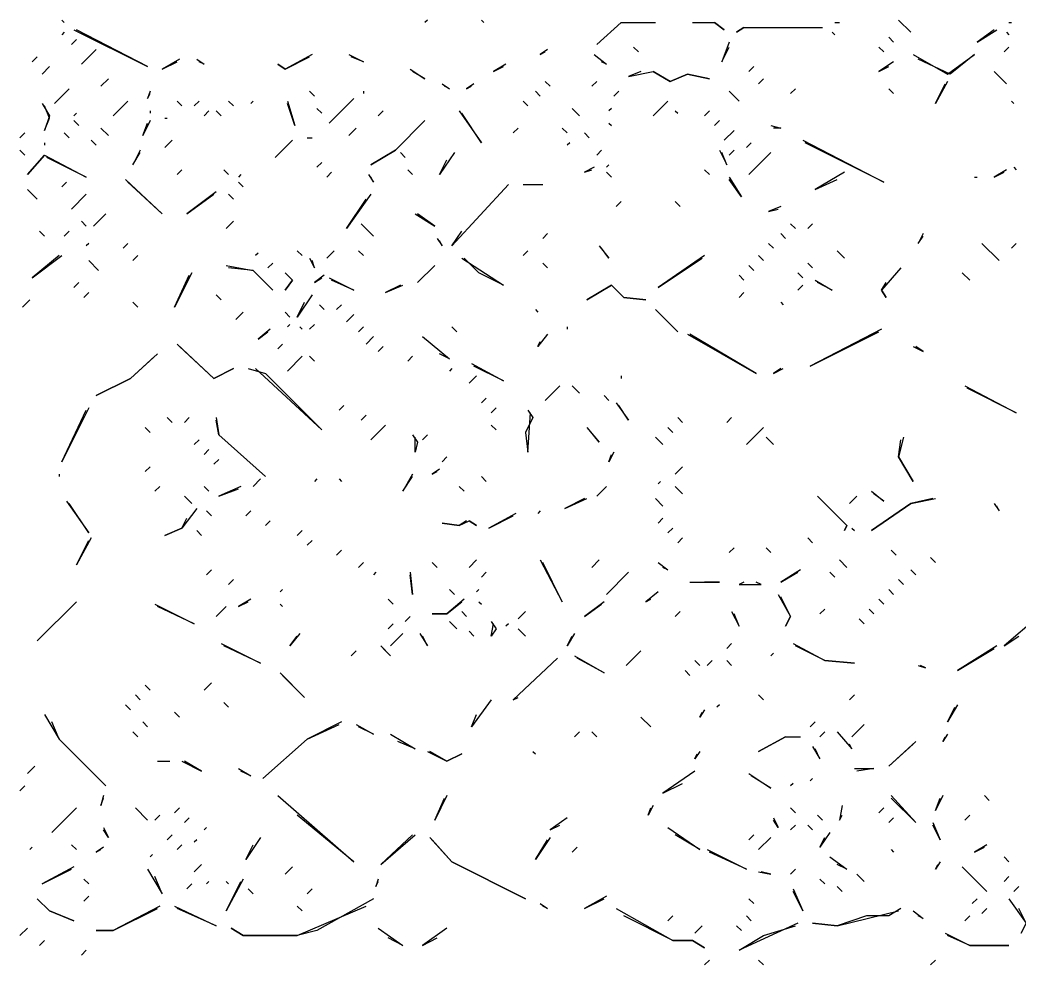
# Model space of a CAD drawing. Extents: x 1 to 2775, y -31 to 2075.
# Drawn here: x 759.7 to 827.6, y 2010.7 to 2074.8 of the extents above; entities that cross this region are included whole.
import ezdxf

# ---------------------------------------------------------------- set-up
doc = ezdxf.new("R2010")
doc.units = 0
doc.layers.add('LINEWORK', color=4, linetype='CONTINUOUS')

msp = doc.modelspace()

# ---------------------------------------------------------------- linework, layer by layer
at = {"layer": 'LINEWORK'}
for points in [[(762.5, 2074.8333), (762.6667, 2074.6667)], [(787.3333, 2074.8333), (787.1667, 2074.6667)], [(791, 2074.8333), (791.1667, 2074.6667)], [(800.5, 2074.6667), (798.8333, 2073.1667), (800.5, 2074.6667), (802.8333, 2074.6667)], [(805.3333, 2074.6667), (806.8333, 2074.6667), (807.5, 2074.1667), (806.8333, 2074.6667)], [(808.8333, 2074.3333), (808.3333, 2074), (808.8333, 2074.3333), (814.1667, 2074.3333)], [(815, 2074.6667), (815.3333, 2074.6667)], [(819.3333, 2074.8333), (820.1667, 2074)], [(826.8333, 2074.6667), (827, 2074.6667)], [(762.6667, 2074), (762.5, 2073.8333)], [(763.5, 2073.5), (763.1667, 2073.1667)], [(763.3333, 2074.1667), (768.3333, 2071.6667), (763.5, 2074.1667)], [(814.8333, 2074), (815, 2073.8333)], [(818.6667, 2073.6667), (819, 2073.3333)], [(825.8333, 2074.1667), (824.6667, 2073.3333), (826, 2074.1667)], [(826.6667, 2074), (826.8333, 2073.8333)], [(764.8333, 2072.8333), (763.8333, 2071.8333)], [(795.5, 2072.8333), (795, 2072.5), (795.3333, 2072.6667)], [(801.3333, 2073), (801.6667, 2072.6667)], [(807.8333, 2073.3333), (807.3333, 2072), (807.8333, 2073)], [(818, 2073), (818.3333, 2072.6667)], [(826.8333, 2073), (826.5, 2072.6667)], [(760.8333, 2072.3333), (760.5, 2072)], [(770.5, 2072.1667), (769.3333, 2071.5), (770.3333, 2072)], [(771.6667, 2072.1667), (772.1667, 2071.8333), (771.8333, 2072)], [(779.5, 2072.5), (777.6667, 2071.5), (777.1667, 2071.8333), (777.6667, 2071.5), (779.3333, 2072.3333)], [(782, 2072.5), (783, 2072), (782.1667, 2072.3333)], [(798.6667, 2072.5), (799.5, 2071.8333), (799.1667, 2072)], [(820.3333, 2072.5), (822.6667, 2071.1667), (824.5, 2072.5), (822.8333, 2071.1667), (820.6667, 2072.1667)], [(761.6667, 2071.6667), (761.1667, 2071.1667)], [(786.1667, 2071.5), (787.1667, 2070.8333), (786.3333, 2071.3333)], [(792.6667, 2071.8333), (791.8333, 2071.3333), (792.5, 2071.6667)], [(809.5, 2071.6667), (809.1667, 2071.3333)], [(819, 2072), (818, 2071.3333), (818.6667, 2071.6667)], [(765.6667, 2070.8333), (765.1667, 2070.3333)], [(801.8333, 2071.3333), (801, 2071), (802.6667, 2071.3333), (803.8333, 2070.6667), (805, 2071.1667), (806.5, 2070.8333), (805, 2071.1667), (803.8333, 2070.6667), (802.6667, 2071.3333)], [(810.1667, 2070.8333), (809.8333, 2070.5)], [(825.8333, 2071.3333), (826.6667, 2070.5)], [(763, 2070.1667), (762, 2069.1667)], [(788.3333, 2070.5), (788.8333, 2070.1667), (788.5, 2070.3333)], [(790.5, 2070.5), (790, 2070.1667), (790.3333, 2070.3333)], [(795.3333, 2070.6667), (795.6667, 2070.3333)], [(798.8333, 2070.6667), (798.5, 2070.3333)], [(812.3333, 2070.1667), (812, 2069.8333)], [(818.6667, 2070.1667), (819, 2069.8333)], [(822.6667, 2070.6667), (821.8333, 2069.1667), (822.5, 2070.5)], [(768.5, 2070), (768.3333, 2069.5), (768.5, 2069.8333)], [(779.3333, 2070), (779.6667, 2069.6667)], [(782.3333, 2069.5), (780.6667, 2067.8333)], [(783, 2070), (783, 2069.8333)], [(794.6667, 2070), (795, 2069.6667)], [(800.3333, 2070), (800, 2069.6667)], [(807.8333, 2070), (808.5, 2069.3333)], [(761.1667, 2069.1667), (761.6667, 2068.3333), (761.3333, 2067.3333), (761.6667, 2068.1667), (761.3333, 2069)], [(767, 2069.3333), (766, 2068.3333)], [(770.3333, 2069.3333), (770.6667, 2069)], [(771.8333, 2069.3333), (771.5, 2069)], [(773.8333, 2069.3333), (774.1667, 2069)], [(775.5, 2069.3333), (775.3333, 2069.1667)], [(777.8333, 2069.3333), (778.3333, 2067.6667), (777.8333, 2069.1667)], [(779.8333, 2068.8333), (780.1667, 2068.5)], [(793.8333, 2069.3333), (794.1667, 2069)], [(797.1667, 2068.8333), (797.6667, 2068.3333)], [(799.8333, 2068.8333), (799.6667, 2068.6667)], [(803.6667, 2069.3333), (802.6667, 2068.3333)], [(827, 2069.3333), (827.1667, 2069.1667)], [(763.5, 2068.5), (763.3333, 2068.3333)], [(768.5, 2068.6667), (768.5, 2068.5)], [(769.5, 2068.1667), (769.6667, 2068.1667)], [(772.5, 2068.6667), (772.1667, 2068.3333)], [(773, 2068.6667), (773.3333, 2068.3333)], [(784.3333, 2068.6667), (784, 2068.3333)], [(789.5, 2068.6667), (791, 2066.5), (789.6667, 2068.5)], [(804.1667, 2068.6667), (804.3333, 2068.5)], [(806.5, 2068.6667), (806.1667, 2068.3333)], [(763.3333, 2068), (763.6667, 2067.6667)], [(765.1667, 2067.5), (765.6667, 2067)], [(768.5, 2068), (768, 2067), (768.3333, 2067.8333)], [(782.5, 2067.5), (782, 2067)], [(787.1667, 2068), (785.1667, 2066), (783.5, 2065), (785.1667, 2066)], [(793.5, 2067.5), (793.1667, 2067.1667)], [(796.5, 2067.5), (796.8333, 2067.1667)], [(799.6667, 2067.8333), (799.8333, 2067.6667)], [(807.1667, 2068), (806.8333, 2067.6667)], [(810.6667, 2067.6667), (811.3333, 2067.5), (810.8333, 2067.5)], [(760, 2067.1667), (759.6667, 2066.8333)], [(762.6667, 2067.1667), (763, 2066.8333)], [(779.1667, 2066.8333), (779.5, 2066.8333)], [(798, 2067.1667), (798.3333, 2066.8333)], [(808.1667, 2067.3333), (807.5, 2066.6667)], [(761.3333, 2066.5), (761.3333, 2066.3333)], [(764.5, 2066.6667), (764.8333, 2066.3333)], [(770, 2066.6667), (769.5, 2066.1667)], [(778.1667, 2066.6667), (777, 2065.5)], [(797, 2066.5), (796.8333, 2066.3333)], [(809.3333, 2066.5), (809, 2066.1667)], [(812.8333, 2066.6667), (818.3333, 2063.8333), (813, 2066.5)], [(759.6667, 2066), (760, 2065.6667)], [(761.3333, 2065.6667), (760.1667, 2064.3333), (761.3333, 2065.6667), (764.1667, 2064.1667), (761.5, 2065.5)], [(767.8333, 2066), (767.3333, 2065), (767.8333, 2065.8333)], [(785.5, 2065.8333), (785.8333, 2065.5)], [(789.1667, 2065.8333), (788.1667, 2064.3333), (788.6667, 2065.3333)], [(799.1667, 2066), (798.8333, 2065.6667)], [(807.1667, 2066), (807.6667, 2065), (807.3333, 2065.8333)], [(808.1667, 2066), (807.8333, 2065.6667)], [(810.6667, 2065.8333), (809.1667, 2064.3333)], [(770.6667, 2064.6667), (770.3333, 2064.3333)], [(773.5, 2064.6667), (773.8333, 2064.3333)], [(780.1667, 2065.1667), (779.8333, 2064.8333)], [(786, 2064.6667), (786.3333, 2064.3333)], [(798.6667, 2064.8333), (798, 2064.5), (798.5, 2064.6667)], [(799.6667, 2065), (799.5, 2064.8333)], [(806.1667, 2064.6667), (806.5, 2064.3333)], [(826.6667, 2064.6667), (825.8333, 2064.1667), (826.5, 2064.5)], [(827.1667, 2064.8333), (827.3333, 2064.6667)], [(766.8333, 2064), (769.3333, 2061.6667), (767, 2063.8333)], [(774.6667, 2064.3333), (774.5, 2064.1667)], [(780.8333, 2064.5), (780.5, 2064.1667)], [(783.3333, 2064.3333), (783.6667, 2063.8333), (783.5, 2064.1667)], [(799.5, 2064.5), (799.8333, 2064.1667)], [(807.8333, 2064.1667), (808.6667, 2062.8333), (807.8333, 2064)], [(815.6667, 2064.5), (813.6667, 2063.3333), (815.1667, 2064)], [(824.5, 2064.1667), (824.6667, 2064.1667)], [(760.1667, 2063.3333), (760.8333, 2062.6667)], [(762.8333, 2063.8333), (762.5, 2063.5)], [(774.5, 2063.8333), (774.8333, 2063.5)], [(792.8333, 2063.6667), (789, 2059.5), (789.6667, 2060.5)], [(793.8333, 2063.6667), (795.1667, 2063.6667)], [(764.1667, 2063), (763.1667, 2062)], [(773, 2063.1667), (771, 2061.6667), (772.8333, 2063)], [(773.8333, 2063), (774.1667, 2062.6667)], [(783.5, 2063), (781.8333, 2060.6667), (783.1667, 2062.6667)], [(800.5, 2062.5), (800.1667, 2062.1667)], [(804.1667, 2062.5), (804.5, 2062.1667)], [(811.3333, 2062.1667), (810.5, 2061.8333), (811.1667, 2062)], [(765.5, 2061.6667), (764.6667, 2060.8333)], [(786.5, 2061.6667), (787.8333, 2060.8333), (786.6667, 2061.6667)], [(763.8333, 2061.1667), (764.1667, 2060.8333)], [(774.1667, 2061.1667), (773.6667, 2060.6667)], [(782.8333, 2061), (783.6667, 2060.1667)], [(812, 2061), (812.3333, 2060.6667)], [(813.5, 2061), (813.1667, 2060.6667)], [(761, 2060.5), (761.3333, 2060.1667)], [(763, 2060.5), (762.6667, 2060.1667)], [(788, 2060), (788.3333, 2059.5), (788.1667, 2059.8333)], [(795.5, 2060.3333), (795.1667, 2060)], [(811.3333, 2060.3333), (811.6667, 2060)], [(821, 2060.3333), (820.6667, 2059.6667), (821, 2060.1667)], [(764.3333, 2059.6667), (764.1667, 2059.5)], [(767, 2059.6667), (766.6667, 2059.3333)], [(799, 2059.5), (799.6667, 2058.6667), (799.1667, 2059.3333)], [(810.5, 2059.6667), (810.8333, 2059.3333)], [(825, 2059.6667), (826.1667, 2058.5)], [(827.3333, 2059.6667), (827, 2059.3333)], [(762.3333, 2058.8333), (760.5, 2057.3333), (762.5, 2058.8333)], [(767.6667, 2058.8333), (767.3333, 2058.5)], [(775.8333, 2059), (775.6667, 2058.8333)], [(778.5, 2059.1667), (778.8333, 2058.8333)], [(779.3333, 2058.6667), (779.6667, 2058), (779.5, 2058.5)], [(781, 2059.1667), (780.5, 2058.6667)], [(782.6667, 2059.1667), (783, 2058.8333)], [(789.6667, 2058.6667), (792.5, 2056.8333), (790.8333, 2057.6667), (789.8333, 2058.6667)], [(794.1667, 2059.1667), (793.8333, 2058.8333)], [(806.1667, 2058.8333), (803, 2056.6667), (806, 2058.6667)], [(809.8333, 2058.8333), (810.1667, 2058.5)], [(815.1667, 2059.1667), (815.6667, 2058.6667)], [(764.3333, 2058.5), (765, 2057.8333)], [(773.6667, 2058.1667), (775.5, 2057.8333), (776.8333, 2056.5), (775.5, 2057.8333), (773.8333, 2058)], [(776.8333, 2058.3333), (776.5, 2058)], [(787.8333, 2058.1667), (786.6667, 2057)], [(795.1667, 2058.3333), (795.5, 2058)], [(809.1667, 2058.1667), (809.5, 2057.8333)], [(813.1667, 2058.3333), (813.5, 2058)], [(819.5, 2058), (818.1667, 2056.5), (818.5, 2056), (818.1667, 2056.5), (818.5, 2057)], [(771.3333, 2057.6667), (770.1667, 2055.3333), (771.1667, 2057.5)], [(777.6667, 2057.6667), (778.1667, 2057.1667), (777.6667, 2056.5), (778.1667, 2057.1667)], [(780.3333, 2057.5), (779.6667, 2057), (780.1667, 2057.3333)], [(780.6667, 2057.3333), (782.3333, 2056.5), (780.8333, 2057.1667)], [(808.5, 2057.5), (808.8333, 2057.1667)], [(812.5, 2057.6667), (812.8333, 2057.3333)], [(823.6667, 2057.6667), (824.1667, 2057.1667)], [(763.6667, 2057), (763.3333, 2056.6667)], [(785.5, 2056.8333), (784.5, 2056.3333), (785.6667, 2056.8333)], [(799.8333, 2056.8333), (798.1667, 2055.8333), (799.8333, 2056.8333), (800.6667, 2056), (802.1667, 2055.8333), (800.6667, 2056)], [(812.8333, 2056.8333), (812.5, 2056.5)], [(813.6667, 2057.1667), (814.8333, 2056.5), (813.8333, 2057)], [(764.3333, 2056.3333), (764, 2056)], [(773, 2056.1667), (773.3333, 2055.8333)], [(779.5, 2056.1667), (778.5, 2054.6667), (779, 2055.6667)], [(808.8333, 2056.3333), (808.5, 2056)], [(760.3333, 2055.8333), (759.8333, 2055.3333)], [(767.3333, 2055.6667), (767.6667, 2055.3333)], [(780, 2055.5), (780.3333, 2055.1667)], [(781.5, 2055.5), (781.1667, 2055.1667)], [(794.6667, 2055.1667), (794.8333, 2055)], [(802.8333, 2055.1667), (804.3333, 2053.6667)], [(811.3333, 2055.6667), (811.5, 2055.5)], [(774.8333, 2055), (774.3333, 2054.5)], [(777.6667, 2055), (778, 2054.6667)], [(782.3333, 2054.8333), (781.8333, 2054.3333)], [(776.6667, 2053.8333), (775.8333, 2053.1667), (776.5, 2053.6667)], [(778, 2054.1667), (777.8333, 2054)], [(778.6667, 2054), (778.8333, 2053.8333)], [(779.6667, 2054.1667), (779.3333, 2053.8333)], [(783, 2054), (782.6667, 2053.6667)], [(789, 2054), (789.3333, 2053.6667)], [(796.8333, 2054), (796.8333, 2053.8333)], [(818.1667, 2053.8333), (813.3333, 2051.3333), (818, 2053.6667)], [(783.6667, 2053.3333), (783.1667, 2052.8333)], [(787, 2053.3333), (788.8333, 2051.8333), (788.1667, 2052.1667)], [(795.5, 2053.5), (794.8333, 2052.6667), (795, 2053)], [(805, 2053.5), (809.6667, 2050.8333), (805.1667, 2053.5)], [(770.3333, 2052.8333), (772.8333, 2050.5), (774.1667, 2051.1667), (772.8333, 2050.5), (770.5, 2052.6667)], [(777.5, 2052.8333), (777.1667, 2052.5)], [(784.3333, 2052.6667), (784, 2052.3333)], [(820.3333, 2052.6667), (821, 2052.3333), (820.5, 2052.6667)], [(769, 2052.1667), (767.1667, 2050.5), (764.8333, 2049.3333), (767.1667, 2050.5), (768.8333, 2052)], [(778.8333, 2052), (777.8333, 2051)], [(779.3333, 2052), (779.6667, 2051.6667)], [(786.3333, 2052), (786, 2051.6667)], [(775.1667, 2051.1667), (776.3333, 2050.8333), (780.1667, 2047), (775.6667, 2051.1667)], [(789, 2051.1667), (788.8333, 2051)], [(790.3333, 2051.5), (792.5, 2050.3333), (790.5, 2051.3333)], [(811.3333, 2051.1667), (810.8333, 2050.8333), (811.5, 2051.1667)], [(790.6667, 2050.6667), (790.1667, 2050.1667)], [(800.5, 2050.6667), (800.5, 2050.5)], [(796.3333, 2050), (795.3333, 2049)], [(797.1667, 2050), (797.6667, 2049.5)], [(823.8333, 2050), (827.3333, 2048.1667), (824, 2049.8333)], [(791.3333, 2049.1667), (791, 2048.8333)], [(799.3333, 2049.3333), (799.6667, 2049)], [(764.3333, 2048.5), (762.5, 2044.8333), (764.1667, 2048.3333)], [(781.6667, 2048.6667), (781.3333, 2048.3333)], [(792, 2048.5), (791.6667, 2048.1667)], [(800.1667, 2048.8333), (801, 2047.6667), (800.3333, 2048.6667)], [(769.6667, 2047.8333), (770, 2047.5)], [(771.1667, 2047.8333), (770.8333, 2047.5)], [(773, 2047.8333), (773.1667, 2046.6667), (776.3333, 2043.8333), (773.1667, 2046.6667), (773, 2047.6667)], [(783.1667, 2048), (782.8333, 2047.6667)], [(794.1667, 2048.3333), (794.5, 2047.8333), (794, 2046.8333), (794.1667, 2045.5), (794.3333, 2048.1667)], [(804.3333, 2047.8333), (804.6667, 2047.5)], [(808, 2047.8333), (807.6667, 2047.5)], [(768.1667, 2047.1667), (768.5, 2046.8333)], [(784.5, 2047.3333), (783.5, 2046.3333)], [(791.6667, 2047.3333), (792, 2047)], [(798.1667, 2047.1667), (799, 2046.1667), (798.3333, 2047)], [(803.6667, 2047.1667), (804, 2046.8333)], [(810.1667, 2047.1667), (809, 2046)], [(771.8333, 2046.3333), (771.5, 2046)], [(786.3333, 2046.6667), (786.6667, 2046.1667), (786.5, 2045.5), (786.5, 2046.5)], [(787.3333, 2046.6667), (787, 2046.3333)], [(802.8333, 2046.5), (803.3333, 2046)], [(810.3333, 2046.5), (810.8333, 2046)], [(819.6667, 2046.5), (819.3333, 2045.1667), (820.3333, 2043.5), (819.3333, 2045.1667), (819.5, 2046.3333)], [(772.5, 2045.6667), (772.1667, 2045.3333)], [(773.1667, 2045), (772.8333, 2044.6667)], [(788.6667, 2045.1667), (788.3333, 2044.8333)], [(800, 2045.5), (799.6667, 2044.8333), (799.8333, 2045.3333)], [(768.5, 2044.5), (768.1667, 2044.1667)], [(788.1667, 2044.3333), (787.6667, 2044), (788, 2044.1667)], [(804.6667, 2044.5), (804.1667, 2044)], [(762.3333, 2044), (762.3333, 2043.8333)], [(776, 2043.6667), (775.5, 2043.1667)], [(779.8333, 2043.6667), (779.6667, 2043.5)], [(781.3333, 2043.6667), (781.5, 2043.5)], [(786.3333, 2044), (785.6667, 2042.8333), (786.3333, 2043.8333)], [(791, 2043.8333), (791.3333, 2043.5)], [(769.1667, 2043.1667), (768.8333, 2042.8333)], [(772.1667, 2043.1667), (772.5, 2042.8333)], [(774.6667, 2043.1667), (773.1667, 2042.5), (774.5, 2043)], [(789.5, 2043.1667), (789.8333, 2042.8333)], [(799.5, 2043.1667), (798.8333, 2042.5)], [(803.1667, 2043.5), (803, 2043.3333)], [(804.1667, 2043.1667), (804.6667, 2042.6667)], [(770.8333, 2042.5), (771.3333, 2042)], [(798, 2042.3333), (796.6667, 2041.6667), (798.1667, 2042.3333)], [(802.8333, 2042.3333), (803.3333, 2041.8333)], [(813.8333, 2042.5), (815.8333, 2040.5), (815.6667, 2040.1667), (815.8333, 2040.5)], [(816.5, 2042.5), (816, 2042)], [(817.5, 2042.8333), (818.3333, 2042.1667), (817.6667, 2042.6667)], [(821.6667, 2042.3333), (820.1667, 2042), (817.5, 2040.1667), (820.1667, 2042), (821.8333, 2042.3333)], [(762.8333, 2042.1667), (764.3333, 2040), (763, 2042)], [(771.6667, 2041.6667), (770.6667, 2040.3333), (769.5, 2039.8333), (770.6667, 2040.3333), (771, 2041)], [(825.8333, 2042), (826.1667, 2041.5), (826, 2041.8333)], [(772.3333, 2041.5), (772.6667, 2041.1667)], [(775.3333, 2041.5), (775, 2041.1667)], [(793.3333, 2041.3333), (791.5, 2040.3333), (793.1667, 2041.1667)], [(795, 2041.5), (794.8333, 2041.3333)], [(803.3333, 2041), (803, 2040.6667)], [(776.6667, 2040.8333), (776.3333, 2040.5)], [(790, 2040.8333), (789.5, 2040.5), (788.3333, 2040.6667), (789.5, 2040.5), (790.1667, 2040.8333), (790.6667, 2040.5), (790.1667, 2040.8333)], [(804, 2040.3333), (803.6667, 2040)], [(816.1667, 2040.3333), (816.3333, 2040.1667)], [(764.5, 2039.6667), (763.5, 2037.8333), (764.3333, 2039.5)], [(771.6667, 2040.1667), (772, 2039.8333)], [(778.8333, 2040.1667), (778.5, 2039.8333)], [(804.6667, 2039.6667), (804.3333, 2039.3333)], [(813.1667, 2039.6667), (813.5, 2039.3333)], [(779.5, 2039.5), (779.1667, 2039.1667)], [(808.1667, 2039), (807.8333, 2038.6667)], [(810.3333, 2039), (810.6667, 2038.6667)], [(781.5, 2038.8333), (781.1667, 2038.5)], [(818.8333, 2038.8333), (819.1667, 2038.5)], [(821.5, 2038.3333), (821.8333, 2038)], [(772.6667, 2037.5), (772.3333, 2037.1667)], [(783, 2038), (782.6667, 2037.6667)], [(787.6667, 2038), (788, 2037.6667)], [(790.6667, 2038.1667), (790.1667, 2037.6667)], [(795, 2038.1667), (796.5, 2035.3333), (795.1667, 2038)], [(799, 2038.1667), (798.5, 2037.6667)], [(803, 2038), (803.6667, 2037.5), (803.3333, 2037.6667)], [(812.6667, 2037.5), (811.3333, 2036.6667), (812.5, 2037.3333)], [(815.3333, 2038.1667), (815.8333, 2037.6667)], [(820.1667, 2037.5), (820.5, 2037.1667)], [(774.1667, 2036.8333), (773.8333, 2036.5)], [(783.8333, 2037.3333), (783.6667, 2037.1667)], [(786.1667, 2037.3333), (786.3333, 2035.8333), (786.1667, 2037.1667)], [(791.3333, 2037.3333), (791, 2037)], [(801, 2037.3333), (799.5, 2035.8333)], [(814.6667, 2037.3333), (815, 2037)], [(819.3333, 2036.8333), (819.6667, 2036.5)], [(777.5, 2036.1667), (777.3333, 2036)], [(788.8333, 2036.1667), (789.1667, 2035.8333)], [(790.8333, 2036.1667), (790.6667, 2036)], [(805.1667, 2036.6667), (807.1667, 2036.6667), (806.1667, 2036.6667)], [(808.8333, 2036.6667), (808.5, 2036.5), (810, 2036.5), (809.6667, 2036.6667)], [(818.6667, 2036.1667), (819, 2035.8333)], [(775.3333, 2035.5), (774.5, 2035), (775.1667, 2035.3333)], [(784.6667, 2035.5), (785, 2035.1667)], [(789.8333, 2035.5), (788.6667, 2034.5), (787.6667, 2034.5), (788.6667, 2034.5), (789.6667, 2035.3333)], [(803, 2036), (802.1667, 2035.3333), (802.5, 2035.5)], [(811.1667, 2035.8333), (812, 2034.3333), (811.6667, 2033.6667), (812, 2034.3333), (811.3333, 2035.6667)], [(818, 2035.5), (818.3333, 2035.1667)], [(763.5, 2035.3333), (760.8333, 2032.6667)], [(768.8333, 2035.1667), (771.5, 2033.8333), (769, 2035)], [(773.6667, 2035), (773, 2034.3333)], [(777.3333, 2035.1667), (777.5, 2035)], [(790.8333, 2035.3333), (791, 2035.1667)], [(799.3333, 2035.3333), (798, 2034.3333), (799.1667, 2035.1667)], [(814.3333, 2034.8333), (814, 2034.5)], [(817.3333, 2034.8333), (817.6667, 2034.5)], [(786.1667, 2034.3333), (785.8333, 2034)], [(789.6667, 2034.6667), (790, 2034.3333)], [(794, 2034.6667), (793.5, 2034.1667)], [(804.5, 2034.6667), (804.1667, 2034.3333)], [(808, 2034.6667), (808.5, 2033.6667), (808.1667, 2034.5)], [(816.6667, 2034.1667), (817, 2033.8333)], [(828.8333, 2034.3333), (826.5, 2032.3333), (827.5, 2033)], [(785, 2033.8333), (784.6667, 2033.5)], [(788.8333, 2034), (789.3333, 2033.5)], [(791.6667, 2034), (792, 2033.5), (791.6667, 2033), (791.8333, 2033.8333)], [(792.8333, 2033.8333), (792.6667, 2033.6667)], [(793.5, 2033.5), (794, 2033)], [(778.6667, 2033.1667), (778, 2032.3333), (778.5, 2033)], [(785.6667, 2033.1667), (784.8333, 2032.3333)], [(786.8333, 2033.1667), (787.3333, 2032.3333), (787, 2033)], [(790.1667, 2033.3333), (790.5, 2033)], [(797.3333, 2033.1667), (796.8333, 2032.3333), (797.1667, 2033)], [(773.3333, 2032.5), (776, 2031.1667), (773.5, 2032.3333)], [(784.1667, 2032.3333), (784.8333, 2031.6667), (784.3333, 2032.1667)], [(808, 2032.5), (807.6667, 2032.1667)], [(812.1667, 2032.5), (814.3333, 2031.3333), (816.3333, 2031.1667), (814.3333, 2031.3333), (812.3333, 2032.3333)], [(826, 2032.3333), (823.3333, 2030.6667), (825.8333, 2032.1667)], [(782.5, 2032), (782.1667, 2031.6667)], [(796.1667, 2031.5), (793.1667, 2028.6667), (793.5, 2028.8333)], [(797.3333, 2031.6667), (799.3333, 2030.5), (797.5, 2031.5)], [(801.8333, 2032), (800.8333, 2031)], [(810.8333, 2031.8333), (810.6667, 2031.6667)], [(805.5, 2031.3333), (805.8333, 2031)], [(806.6667, 2031.3333), (806.3333, 2031)], [(807.6667, 2031.3333), (808, 2031)], [(820.6667, 2031), (821.1667, 2030.8333), (820.8333, 2031)], [(777.3333, 2030.5), (779, 2028.8333), (777.5, 2030.3333)], [(804.8333, 2030.6667), (805.1667, 2030.3333)], [(768.1667, 2029.6667), (768.5, 2029.3333)], [(772.6667, 2029.8333), (772.1667, 2029.3333)], [(767.5, 2029), (767.8333, 2028.6667)], [(809.8333, 2029), (810.1667, 2028.6667)], [(816.3333, 2029), (816, 2028.6667)], [(766.8333, 2028.3333), (767.1667, 2028)], [(773.5, 2028.5), (773.8333, 2028.1667)], [(791.6667, 2028.6667), (790.3333, 2026.8333), (790.6667, 2027.6667)], [(806.1667, 2028), (805.8333, 2027.5), (806, 2027.8333)], [(807.1667, 2028.3333), (807, 2028.1667)], [(823.3333, 2028.3333), (822.6667, 2027.1667), (823.1667, 2028.1667)], [(761.3333, 2027.6667), (762.3333, 2026), (765.5, 2022.8333), (762.3333, 2026), (761.8333, 2027.1667)], [(770.1667, 2027.8333), (770.5, 2027.5)], [(801.8333, 2027.5), (802.5, 2026.8333)], [(768, 2027.1667), (768.3333, 2026.8333)], [(781.5, 2027.1667), (779.1667, 2026), (776.1667, 2023.3333), (779.1667, 2026), (781.3333, 2027)], [(782.5, 2027), (783.6667, 2026.3333), (782.6667, 2026.8333)], [(813.6667, 2027.1667), (813.3333, 2026.8333)], [(817, 2027), (816.1667, 2026.1667)], [(767.3333, 2026.5), (767.6667, 2026.1667)], [(784.8333, 2026.3333), (786.5, 2025.3333), (785.3333, 2025.8333)], [(797.6667, 2026.5), (797.3333, 2026.1667)], [(798.5, 2026.5), (798.8333, 2026.1667)], [(811.6667, 2026.1667), (809.8333, 2025.1667), (811.6667, 2026.1667), (812.6667, 2026.1667)], [(814.3333, 2026.5), (814, 2026.1667)], [(815.1667, 2026.5), (816.1667, 2025.3333), (816, 2025.6667)], [(822.6667, 2026.3333), (822.3333, 2025.8333), (822.5, 2026.1667)], [(813.5, 2025.5), (814, 2024.6667), (813.6667, 2025.3333)], [(820.5, 2025.8333), (818.6667, 2024.1667), (820.3333, 2025.6667)], [(787.3333, 2025.1667), (788.6667, 2024.5), (789.6667, 2025), (788.6667, 2024.5), (787.5, 2025.1667)], [(794.5, 2025.1667), (794.6667, 2025)], [(805.8333, 2025.1667), (805.5, 2024.6667), (805.6667, 2025)], [(760.6667, 2024.1667), (760.1667, 2023.6667)], [(769, 2024.5), (769.8333, 2024.5)], [(770.6667, 2024.5), (772, 2023.8333), (770.8333, 2024.5)], [(774.5, 2024), (775.3333, 2023.5), (774.6667, 2023.8333)], [(816.3333, 2024), (817.6667, 2024), (816.5, 2023.8333)], [(805.5, 2023.8333), (803.3333, 2022.3333), (804.6667, 2023)], [(809.1667, 2023.6667), (810.6667, 2022.6667), (809.3333, 2023.5)], [(813.5, 2023.3333), (813.3333, 2023.1667)], [(760, 2022.8333), (759.6667, 2022.5)], [(812.1667, 2023), (812, 2022.8333)], [(765.3333, 2022.1667), (765.1667, 2021.5), (765.3333, 2022)], [(777.1667, 2022.1667), (782.3333, 2017.6667), (778.5, 2020.8333)], [(788.6667, 2022.1667), (787.8333, 2020.5), (788.5, 2022)], [(818.8333, 2022.1667), (820.5, 2020.3333), (818.8333, 2022)], [(822.3333, 2022.1667), (821.8333, 2021.1667), (822.1667, 2022)], [(825.1667, 2022.1667), (825.5, 2021.8333)], [(763.5, 2021.3333), (761.8333, 2019.6667)], [(767.5, 2021.3333), (768.3333, 2020.5)], [(770.5, 2021.3333), (770.1667, 2021)], [(802.6667, 2021.5), (802.3333, 2020.8333), (802.5, 2021.3333)], [(812, 2021.3333), (812.3333, 2021)], [(815.5, 2021.5), (815.3333, 2020.5), (815.5, 2020.8333)], [(818.3333, 2021.3333), (818, 2021)], [(769.1667, 2020.8333), (768.8333, 2020.5)], [(771.1667, 2020.6667), (770.8333, 2020.3333)], [(796.8333, 2020.6667), (795.6667, 2019.8333), (796.3333, 2020.1667)], [(810.8333, 2020.6667), (811.1667, 2020), (810.8333, 2020.5)], [(813.8333, 2020.8333), (814.1667, 2020.5)], [(819, 2020.6667), (818.6667, 2020.3333)], [(824.1667, 2020.8333), (823.8333, 2020.5)], [(765.3333, 2020), (765.6667, 2019.3333), (765.3333, 2019.8333)], [(772.3333, 2020), (772.1667, 2019.8333)], [(803.6667, 2020), (805.8333, 2018.5), (804.1667, 2019.5)], [(812.3333, 2020.1667), (812, 2019.8333)], [(813.1667, 2020.1667), (813.5, 2019.8333)], [(821.6667, 2020.3333), (822.1667, 2019.1667), (821.6667, 2020.1667)], [(770, 2019.5), (769.6667, 2019.1667)], [(771.6667, 2019.1667), (771.5, 2019)], [(776, 2019.3333), (775, 2017.8333), (775.5, 2018.8333)], [(786.3333, 2019.5), (784.1667, 2017.5), (786.5, 2019.5)], [(787.5, 2019.3333), (789, 2017.6667), (794, 2015.1667), (789, 2017.6667), (787.6667, 2019.1667)], [(795.6667, 2019.3333), (794.6667, 2017.8333), (795.5, 2019.1667)], [(809.5, 2019.5), (809.1667, 2019.1667)], [(810.6667, 2019.3333), (809.8333, 2018.5)], [(814.6667, 2019.6667), (814, 2018.6667), (814.3333, 2019.3333)], [(760.5, 2018.6667), (760.3333, 2018.5)], [(763.1667, 2018.8333), (763.5, 2018.5)], [(765.3333, 2018.6667), (764.8333, 2018.3333), (765.1667, 2018.5)], [(770.6667, 2018.8333), (770.3333, 2018.5)], [(797.5, 2018.6667), (797.1667, 2018.3333)], [(806.3333, 2018.5), (809, 2017.1667), (806.5, 2018.3333)], [(818.8333, 2018.5), (819, 2018.3333)], [(825.3333, 2018.8333), (824.5, 2018.3333), (825.1667, 2018.6667)], [(768.6667, 2018.1667), (768.5, 2018)], [(814.6667, 2018), (815.8333, 2017.1667), (815.1667, 2017.5)], [(826.5, 2018), (826.8333, 2017.6667)], [(763.3333, 2017.3333), (761.1667, 2016.1667), (763.1667, 2017.1667)], [(768.3333, 2017.1667), (769.3333, 2015.5), (768.8333, 2016.6667)], [(772, 2017.5), (771.5, 2017)], [(778.1667, 2017.3333), (777.6667, 2016.8333)], [(812.3333, 2017.1667), (812, 2016.8333)], [(822.1667, 2017.6667), (821.8333, 2017.1667), (822, 2017.5)], [(823.6667, 2017.3333), (825.3333, 2015.6667)], [(764, 2016.5), (764.3333, 2016.1667)], [(774.8333, 2016.5), (773.6667, 2014.3333), (774.6667, 2016.3333)], [(784, 2016.5), (783.8333, 2016), (784, 2016.3333)], [(809.8333, 2017), (810.6667, 2016.8333), (810, 2017)], [(814, 2016.5), (814.3333, 2016.1667)], [(816.5, 2016.8333), (817, 2016.3333)], [(826.8333, 2016.6667), (826.5, 2016.3333)], [(771.3333, 2016.1667), (771, 2015.8333)], [(772.5, 2016.3333), (772.3333, 2016.1667)], [(773.6667, 2016.3333), (773.8333, 2016.1667)], [(775.1667, 2015.8333), (775.5, 2015.5)], [(779.5, 2015.8333), (779.1667, 2015.5)], [(812.1667, 2015.8333), (812.8333, 2014.3333), (812.1667, 2015.6667)], [(815.1667, 2016), (815.5, 2015.6667)], [(827.5, 2016), (827.1667, 2015.6667)], [(760.8333, 2015.1667), (761.6667, 2014.3333), (763.3333, 2013.6667), (761.6667, 2014.3333)], [(764.3333, 2015.3333), (764, 2015)], [(783.6667, 2015.1667), (779.8333, 2013), (778.5, 2012.6667), (774.8333, 2012.6667), (774, 2013.1667), (774.8333, 2012.6667), (778.5, 2012.6667), (783.1667, 2014.6667)], [(799.5, 2015.3333), (798, 2014.5), (799.3333, 2015.1667)], [(809.1667, 2015.1667), (809.5, 2014.8333)], [(824.6667, 2015.1667), (824.3333, 2014.8333)], [(826.8333, 2015.1667), (828, 2013.5), (827.6667, 2012.8333), (828, 2013.5), (827.5, 2014.5)], [(769.1667, 2014.6667), (766, 2013), (764.8333, 2013), (766, 2013), (769, 2014.5)], [(770.1667, 2014.6667), (773, 2013.3333), (770.3333, 2014.5)], [(778.5, 2014.6667), (778.8333, 2014.3333)], [(795, 2014.8333), (795.5, 2014.5), (795.1667, 2014.6667)], [(800.1667, 2014.5), (804, 2012.3333), (805.3333, 2012.3333), (806.1667, 2011.8333), (805.3333, 2012.3333), (804, 2012.3333), (800.6667, 2014)], [(819.5, 2014.5), (818.6667, 2014), (817.1667, 2014), (815.1667, 2013.3333), (813.5, 2013.5), (815.1667, 2013.3333), (819.3333, 2014.3333)], [(825.3333, 2014.5), (825, 2014.1667)], [(804, 2014), (803.6667, 2013.6667)], [(809, 2014), (809.3333, 2013.6667)], [(820.3333, 2014.3333), (821, 2013.8333), (820.6667, 2014)], [(824.1667, 2014), (823.8333, 2013.6667)], [(760.1667, 2013.1667), (759.6667, 2012.6667)], [(784, 2013.1667), (785.6667, 2012), (784.6667, 2012.5)], [(788.6667, 2013.1667), (787, 2012), (788, 2012.5)], [(806, 2013.3333), (805.5, 2012.8333)], [(808.3333, 2013.3333), (808.6667, 2013)], [(812.5, 2013.5), (808.5, 2011.6667), (810.1667, 2012.6667), (812.3333, 2013.3333)], [(822.5, 2012.8333), (824.1667, 2012), (826.8333, 2012), (824.1667, 2012), (822.6667, 2012.6667)], [(761.3333, 2012.3333), (761, 2012)], [(764.1667, 2011.6667), (763.8333, 2011.3333)], [(806.5, 2011), (806.1667, 2010.6667)], [(809.8333, 2011), (810.1667, 2010.6667)], [(821.8333, 2011), (821.5, 2010.6667)]]:
    msp.add_lwpolyline(points, dxfattribs=at)

doc.saveas('drawing.dxf')
